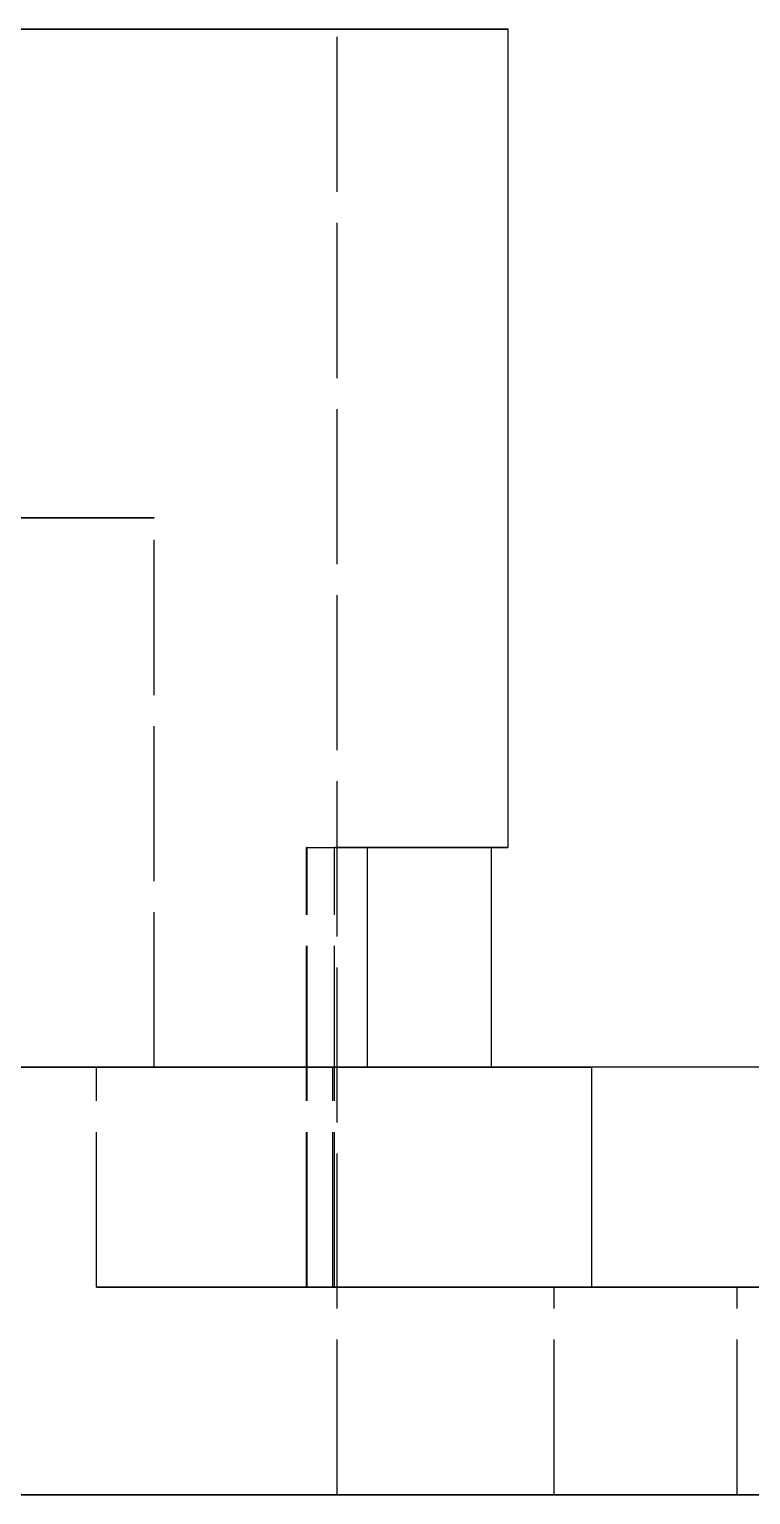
# Model space of a CAD drawing. Header units: millimetres. Extents: x -32 to 127, y -22 to 94.
# Drawn here: x 84.55 to 90.46, y 0 to 12 of the extents above; entities that cross this region are included whole.
import ezdxf

# ---------------------------------------------------------------- set-up
doc = ezdxf.new("R2010")
doc.units = ezdxf.units.MM
doc.linetypes.add('DASHED', pattern=[1.524, 1.27, -0.254])
doc.layers.add('HIDDEN', color=8, linetype='DASHED')
doc.layers.add('VISIBLE', color=7, linetype='CONTINUOUS')

msp = doc.modelspace()

# ---------------------------------------------------------------- linework, layer by layer
at = {"layer": 'HIDDEN'}
for points in [[(87.07396, 12), (86.88031, 12), (86.68666, 12), (86.49301, 12), (86.29936, 12), (86.10571, 12), (85.91206, 12), (85.71841, 12), (85.52475, 12), (85.3311, 12), (85.13745, 12), (84.9438, 12), (84.75015, 12), (84.5565, 12), (84.36285, 12)], [(88.47396, 12), (88.23587, 12), (87.99777, 12), (87.75968, 12), (87.52158, 12), (87.28348, 12), (87.04539, 12), (86.80729, 12), (86.5692, 12), (86.3311, 12), (86.09301, 12), (85.85491, 12), (85.61682, 12), (85.37872, 12), (85.14063, 12), (84.90253, 12), (84.66444, 12), (84.42634, 12)], [(84.45968, 12), (84.5565, 12), (84.65333, 12), (84.75015, 12), (84.84698, 12), (84.9438, 12), (85.04063, 12), (85.13745, 12), (85.23428, 12), (85.3311, 12), (85.42793, 12), (85.52475, 12), (85.62158, 12), (85.71841, 12), (85.81523, 12), (85.91206, 12), (86.00888, 12), (86.10571, 12), (86.20253, 12), (86.29936, 12), (86.39618, 12), (86.49301, 12), (86.58983, 12), (86.68666, 12), (86.78348, 12), (86.88031, 12), (86.97714, 12), (87.07396, 12)], [(87.07396, 0), (87.07396, 12)], [(85.57396, 8), (85.42793, 8), (85.2819, 8), (85.13587, 8), (84.98983, 8), (84.8438, 8), (84.69777, 8), (84.55174, 8), (84.40571, 8)], [(84.47872, 8), (84.55174, 8), (84.62475, 8), (84.69777, 8), (84.77079, 8), (84.8438, 8), (84.91682, 8), (84.98983, 8), (85.06285, 8), (85.13587, 8), (85.20888, 8), (85.2819, 8), (85.35491, 8), (85.42793, 8), (85.50095, 8), (85.57396, 8)], [(85.57396, 3.5), (85.57396, 8)], [(86.82738, 5.3), (86.8273, 5.3), (86.82721, 5.3), (86.82713, 5.3), (86.82705, 5.3), (86.82696, 5.3), (86.82688, 5.3), (86.8268, 5.3), (86.82671, 5.3), (86.82663, 5.3), (86.82654, 5.3), (86.82646, 5.3), (86.82638, 5.3), (86.82629, 5.3), (86.82621, 5.3), (86.82613, 5.3), (86.82604, 5.3), (86.82596, 5.3), (86.82587, 5.3), (86.82579, 5.3), (86.82571, 5.3), (86.82562, 5.3), (86.82554, 5.3), (86.82546, 5.3), (86.82537, 5.3), (86.82529, 5.3), (86.8252, 5.3), (86.82512, 5.3), (86.82504, 5.3), (86.82495, 5.3), (86.82487, 5.3), (86.82478, 5.3), (86.8247, 5.3), (86.82462, 5.3), (86.82453, 5.3), (86.82445, 5.3), (86.82437, 5.3), (86.82428, 5.3), (86.8242, 5.3), (86.82411, 5.3), (86.82403, 5.3), (86.82395, 5.3), (86.82386, 5.3), (86.82378, 5.3), (86.8237, 5.3), (86.82361, 5.3), (86.82353, 5.3), (86.82344, 5.3), (86.82336, 5.3), (86.82328, 5.3), (86.82319, 5.3), (86.82311, 5.3), (86.82302, 5.3), (86.82294, 5.3), (86.82286, 5.3), (86.82277, 5.3), (86.82269, 5.3), (86.82261, 5.3), (86.82252, 5.3), (86.82244, 5.3), (86.82235, 5.3), (86.82227, 5.3), (86.82219, 5.3), (86.8221, 5.3)], [(86.8221, 5.3), (86.83003, 5.3), (86.83795, 5.3), (86.84588, 5.3), (86.85381, 5.3), (86.86173, 5.3), (86.86966, 5.3), (86.87758, 5.3), (86.88551, 5.3), (86.89343, 5.3), (86.90136, 5.3), (86.90929, 5.3), (86.91721, 5.3), (86.92514, 5.3), (86.93306, 5.3), (86.94099, 5.3), (86.94891, 5.3), (86.95684, 5.3), (86.96476, 5.3), (86.97269, 5.3), (86.98062, 5.3), (86.98854, 5.3), (86.99647, 5.3), (87.00439, 5.3), (87.01232, 5.3), (87.02024, 5.3), (87.02817, 5.3), (87.0361, 5.3), (87.04402, 5.3), (87.05195, 5.3), (87.05987, 5.3), (87.0678, 5.3), (87.07572, 5.3), (87.08365, 5.3), (87.09158, 5.3), (87.0995, 5.3), (87.10743, 5.3), (87.11535, 5.3), (87.12328, 5.3), (87.1312, 5.3), (87.13913, 5.3), (87.14706, 5.3), (87.15498, 5.3), (87.16291, 5.3), (87.17083, 5.3), (87.17876, 5.3), (87.18668, 5.3), (87.19461, 5.3), (87.20253, 5.3), (87.21046, 5.3), (87.21839, 5.3), (87.22631, 5.3), (87.23424, 5.3), (87.24216, 5.3), (87.25009, 5.3), (87.25801, 5.3), (87.26594, 5.3), (87.27387, 5.3), (87.28179, 5.3), (87.28972, 5.3), (87.29764, 5.3), (87.30557, 5.3), (87.31349, 5.3), (87.32142, 5.3)], [(86.8221, 1.7), (86.8221, 5.3)], [(86.82738, 1.7), (86.82738, 5.3)], [(86.82738, 5.3), (86.83095, 5.3), (86.83452, 5.3), (86.83809, 5.3), (86.84166, 5.3), (86.84523, 5.3), (86.8488, 5.3), (86.85237, 5.3), (86.85594, 5.3), (86.85951, 5.3), (86.86308, 5.3), (86.86665, 5.3), (86.87022, 5.3), (86.87379, 5.3), (86.87736, 5.3), (86.88093, 5.3), (86.8845, 5.3), (86.88807, 5.3), (86.89164, 5.3), (86.8952, 5.3), (86.89877, 5.3), (86.90234, 5.3), (86.90591, 5.3), (86.90948, 5.3), (86.91305, 5.3), (86.91662, 5.3), (86.92019, 5.3), (86.92376, 5.3), (86.92733, 5.3), (86.9309, 5.3), (86.93447, 5.3), (86.93804, 5.3), (86.94161, 5.3), (86.94518, 5.3), (86.94875, 5.3), (86.95232, 5.3), (86.95589, 5.3), (86.95946, 5.3), (86.96303, 5.3), (86.9666, 5.3), (86.97017, 5.3), (86.97374, 5.3), (86.97731, 5.3), (86.98088, 5.3), (86.98444, 5.3), (86.98801, 5.3), (86.99158, 5.3), (86.99515, 5.3), (86.99872, 5.3), (87.00229, 5.3), (87.00586, 5.3), (87.00943, 5.3), (87.013, 5.3), (87.01657, 5.3), (87.02014, 5.3), (87.02371, 5.3), (87.02728, 5.3), (87.03085, 5.3), (87.03442, 5.3), (87.03799, 5.3), (87.04156, 5.3), (87.04513, 5.3), (87.0487, 5.3), (87.05227, 5.3)], [(88.33603, 5.3), (88.31565, 5.3), (88.29527, 5.3), (88.2749, 5.3), (88.25452, 5.3), (88.23414, 5.3), (88.21377, 5.3), (88.19339, 5.3), (88.17301, 5.3), (88.15263, 5.3), (88.13226, 5.3), (88.11188, 5.3), (88.0915, 5.3), (88.07113, 5.3), (88.05075, 5.3), (88.03037, 5.3), (88.00999, 5.3), (87.98962, 5.3), (87.96924, 5.3), (87.94886, 5.3), (87.92849, 5.3), (87.90811, 5.3), (87.88773, 5.3), (87.86735, 5.3), (87.84698, 5.3), (87.8266, 5.3), (87.80622, 5.3), (87.78585, 5.3), (87.76547, 5.3), (87.74509, 5.3), (87.72471, 5.3), (87.70434, 5.3), (87.68396, 5.3), (87.66358, 5.3), (87.64321, 5.3), (87.62283, 5.3), (87.60245, 5.3), (87.58207, 5.3), (87.5617, 5.3), (87.54132, 5.3), (87.52094, 5.3), (87.50057, 5.3), (87.48019, 5.3), (87.45981, 5.3), (87.43943, 5.3), (87.41906, 5.3), (87.39868, 5.3), (87.3783, 5.3), (87.35792, 5.3), (87.33755, 5.3), (87.31717, 5.3), (87.29679, 5.3), (87.27642, 5.3), (87.25604, 5.3), (87.23566, 5.3), (87.21528, 5.3), (87.19491, 5.3), (87.17453, 5.3), (87.15415, 5.3), (87.13378, 5.3), (87.1134, 5.3), (87.09302, 5.3), (87.07264, 5.3), (87.05227, 5.3)], [(87.05227, 1.7), (87.05227, 5.3)], [(88.47396, 5.3), (88.47177, 5.3), (88.46958, 5.3), (88.46739, 5.3), (88.4652, 5.3), (88.46301, 5.3), (88.46082, 5.3), (88.45864, 5.3), (88.45645, 5.3), (88.45426, 5.3), (88.45207, 5.3), (88.44988, 5.3), (88.44769, 5.3), (88.4455, 5.3), (88.44331, 5.3), (88.44112, 5.3), (88.43893, 5.3), (88.43674, 5.3), (88.43455, 5.3), (88.43236, 5.3), (88.43017, 5.3), (88.42798, 5.3), (88.42579, 5.3), (88.42361, 5.3), (88.42142, 5.3), (88.41923, 5.3), (88.41704, 5.3), (88.41485, 5.3), (88.41266, 5.3), (88.41047, 5.3), (88.40828, 5.3), (88.40609, 5.3), (88.4039, 5.3), (88.40171, 5.3), (88.39952, 5.3), (88.39733, 5.3), (88.39514, 5.3), (88.39295, 5.3), (88.39076, 5.3), (88.38857, 5.3), (88.38639, 5.3), (88.3842, 5.3), (88.38201, 5.3), (88.37982, 5.3), (88.37763, 5.3), (88.37544, 5.3), (88.37325, 5.3), (88.37106, 5.3), (88.36887, 5.3), (88.36668, 5.3), (88.36449, 5.3), (88.3623, 5.3), (88.36011, 5.3), (88.35792, 5.3), (88.35573, 5.3), (88.35354, 5.3), (88.35136, 5.3), (88.34917, 5.3), (88.34698, 5.3), (88.34479, 5.3), (88.3426, 5.3), (88.34041, 5.3), (88.33822, 5.3), (88.33603, 5.3)], [(88.33603, 3.5), (88.10012, 3.5), (87.86422, 3.5), (87.62831, 3.5), (87.39241, 3.5), (87.1565, 3.5), (86.92059, 3.5), (86.68469, 3.5), (86.44878, 3.5), (86.21288, 3.5), (85.97697, 3.5), (85.74107, 3.5), (85.50516, 3.5), (85.26925, 3.5), (85.03335, 3.5), (84.79744, 3.5), (84.56154, 3.5), (84.32563, 3.5)], [(85.57396, 3.5), (85.42793, 3.5), (85.2819, 3.5), (85.13587, 3.5), (84.98983, 3.5), (84.8438, 3.5), (84.69777, 3.5), (84.55174, 3.5), (84.40571, 3.5)], [(87.03633, 3.5), (86.60184, 3.5), (86.16736, 3.5), (85.73288, 3.5), (85.2984, 3.5), (84.86391, 3.5), (84.42943, 3.5)], [(84.47872, 3.5), (84.55174, 3.5), (84.62475, 3.5), (84.69777, 3.5), (84.77079, 3.5), (84.8438, 3.5), (84.91682, 3.5), (84.98983, 3.5), (85.06285, 3.5), (85.13587, 3.5), (85.20888, 3.5), (85.2819, 3.5), (85.35491, 3.5), (85.42793, 3.5), (85.50095, 3.5), (85.57396, 3.5)], [(84.50033, 3.5), (84.60108, 3.5), (84.70183, 3.5), (84.80259, 3.5), (84.90334, 3.5), (85.00409, 3.5), (85.10485, 3.5), (85.2056, 3.5), (85.30635, 3.5), (85.40711, 3.5), (85.50786, 3.5), (85.60861, 3.5), (85.70937, 3.5), (85.81012, 3.5), (85.91087, 3.5), (86.01163, 3.5), (86.11238, 3.5), (86.21313, 3.5), (86.31389, 3.5), (86.41464, 3.5), (86.51539, 3.5), (86.61615, 3.5), (86.7169, 3.5), (86.81765, 3.5), (86.91841, 3.5), (87.01916, 3.5), (87.11991, 3.5), (87.22067, 3.5), (87.32142, 3.5)], [(89.15929, 3.5), (89.09485, 3.5), (89.03041, 3.5), (88.96598, 3.5), (88.90154, 3.5), (88.8371, 3.5), (88.77267, 3.5), (88.70823, 3.5), (88.64379, 3.5), (88.57936, 3.5), (88.51492, 3.5), (88.45048, 3.5), (88.38605, 3.5), (88.32161, 3.5), (88.25717, 3.5), (88.19274, 3.5), (88.1283, 3.5), (88.06386, 3.5), (87.99943, 3.5), (87.93499, 3.5), (87.87055, 3.5), (87.80612, 3.5), (87.74168, 3.5), (87.67724, 3.5), (87.61281, 3.5), (87.54837, 3.5), (87.48393, 3.5), (87.4195, 3.5), (87.35506, 3.5), (87.29063, 3.5), (87.22619, 3.5), (87.16175, 3.5), (87.09732, 3.5), (87.03288, 3.5), (86.96844, 3.5), (86.90401, 3.5), (86.83957, 3.5), (86.77513, 3.5), (86.7107, 3.5), (86.64626, 3.5), (86.58182, 3.5), (86.51739, 3.5), (86.45295, 3.5), (86.38851, 3.5), (86.32408, 3.5), (86.25964, 3.5), (86.1952, 3.5), (86.13077, 3.5), (86.06633, 3.5), (86.00189, 3.5), (85.93746, 3.5), (85.87302, 3.5), (85.80858, 3.5), (85.74415, 3.5), (85.67971, 3.5), (85.61527, 3.5), (85.55084, 3.5), (85.4864, 3.5), (85.42196, 3.5), (85.35753, 3.5), (85.29309, 3.5), (85.22865, 3.5), (85.16422, 3.5), (85.09978, 3.5)], [(85.09978, 3.5), (85.13052, 3.5), (85.16126, 3.5), (85.192, 3.5), (85.22274, 3.5), (85.25347, 3.5), (85.28421, 3.5), (85.31495, 3.5), (85.34569, 3.5), (85.37643, 3.5), (85.40717, 3.5), (85.43791, 3.5), (85.46865, 3.5), (85.49939, 3.5), (85.53012, 3.5), (85.56086, 3.5), (85.5916, 3.5), (85.62234, 3.5), (85.65308, 3.5), (85.68382, 3.5), (85.71456, 3.5), (85.7453, 3.5), (85.77603, 3.5), (85.80677, 3.5), (85.83751, 3.5), (85.86825, 3.5), (85.89899, 3.5), (85.92973, 3.5), (85.96047, 3.5), (85.99121, 3.5), (86.02195, 3.5), (86.05268, 3.5), (86.08342, 3.5), (86.11416, 3.5), (86.1449, 3.5), (86.17564, 3.5), (86.20638, 3.5), (86.23712, 3.5), (86.26786, 3.5), (86.29859, 3.5), (86.32933, 3.5), (86.36007, 3.5), (86.39081, 3.5), (86.42155, 3.5), (86.45229, 3.5), (86.48303, 3.5), (86.51377, 3.5), (86.5445, 3.5), (86.57524, 3.5), (86.60598, 3.5), (86.63672, 3.5), (86.66746, 3.5), (86.6982, 3.5), (86.72894, 3.5), (86.75968, 3.5), (86.79042, 3.5), (86.82115, 3.5), (86.85189, 3.5), (86.88263, 3.5), (86.91337, 3.5), (86.94411, 3.5), (86.97485, 3.5), (87.00559, 3.5), (87.03633, 3.5)], [(85.09978, 1.7), (85.09978, 3.5)], [(87.03633, 1.7), (87.03633, 3.5)], [(87.32142, 3.5), (87.35059, 3.5), (87.37976, 3.5), (87.40894, 3.5), (87.43811, 3.5), (87.46728, 3.5), (87.49645, 3.5), (87.52563, 3.5), (87.5548, 3.5), (87.58397, 3.5), (87.61314, 3.5), (87.64232, 3.5), (87.67149, 3.5), (87.70066, 3.5), (87.72983, 3.5), (87.75901, 3.5), (87.78818, 3.5), (87.81735, 3.5), (87.84652, 3.5), (87.8757, 3.5), (87.90487, 3.5), (87.93404, 3.5), (87.96321, 3.5), (87.99239, 3.5), (88.02156, 3.5), (88.05073, 3.5), (88.0799, 3.5), (88.10908, 3.5), (88.13825, 3.5), (88.16742, 3.5), (88.19659, 3.5), (88.22577, 3.5), (88.25494, 3.5), (88.28411, 3.5), (88.31328, 3.5), (88.34246, 3.5), (88.37163, 3.5), (88.4008, 3.5), (88.42997, 3.5), (88.45915, 3.5), (88.48832, 3.5), (88.51749, 3.5), (88.54666, 3.5), (88.57584, 3.5), (88.60501, 3.5), (88.63418, 3.5), (88.66335, 3.5), (88.69253, 3.5), (88.7217, 3.5), (88.75087, 3.5), (88.78004, 3.5), (88.80922, 3.5), (88.83839, 3.5), (88.86756, 3.5), (88.89673, 3.5), (88.92591, 3.5), (88.95508, 3.5), (88.98425, 3.5), (89.01342, 3.5), (89.0426, 3.5), (89.07177, 3.5), (89.10094, 3.5), (89.13011, 3.5), (89.15929, 3.5)], [(89.15929, 3.5), (89.14622, 3.5), (89.13315, 3.5), (89.12008, 3.5), (89.10702, 3.5), (89.09395, 3.5), (89.08088, 3.5), (89.06781, 3.5), (89.05475, 3.5), (89.04168, 3.5), (89.02861, 3.5), (89.01554, 3.5), (89.00248, 3.5), (88.98941, 3.5), (88.97634, 3.5), (88.96327, 3.5), (88.95021, 3.5), (88.93714, 3.5), (88.92407, 3.5), (88.911, 3.5), (88.89793, 3.5), (88.88487, 3.5), (88.8718, 3.5), (88.85873, 3.5), (88.84566, 3.5), (88.8326, 3.5), (88.81953, 3.5), (88.80646, 3.5), (88.79339, 3.5), (88.78033, 3.5), (88.76726, 3.5), (88.75419, 3.5), (88.74112, 3.5), (88.72806, 3.5), (88.71499, 3.5), (88.70192, 3.5), (88.68885, 3.5), (88.67579, 3.5), (88.66272, 3.5), (88.64965, 3.5), (88.63658, 3.5), (88.62352, 3.5), (88.61045, 3.5), (88.59738, 3.5), (88.58431, 3.5), (88.57125, 3.5), (88.55818, 3.5), (88.54511, 3.5), (88.53204, 3.5), (88.51898, 3.5), (88.50591, 3.5), (88.49284, 3.5), (88.47977, 3.5), (88.46671, 3.5), (88.45364, 3.5), (88.44057, 3.5), (88.4275, 3.5), (88.41443, 3.5), (88.40137, 3.5), (88.3883, 3.5), (88.37523, 3.5), (88.36216, 3.5), (88.3491, 3.5), (88.33603, 3.5)], [(90.52835, 1.7), (90.3855, 1.7), (90.24264, 1.7), (90.09978, 1.7), (89.95692, 1.7), (89.81407, 1.7), (89.67121, 1.7), (89.52835, 1.7), (89.3855, 1.7), (89.24264, 1.7), (89.09978, 1.7), (88.95692, 1.7), (88.81407, 1.7), (88.67121, 1.7), (88.52835, 1.7), (88.3855, 1.7), (88.24264, 1.7), (88.09978, 1.7), (87.95692, 1.7), (87.81407, 1.7), (87.67121, 1.7), (87.52835, 1.7), (87.3855, 1.7), (87.24264, 1.7), (87.09978, 1.7), (86.95692, 1.7), (86.81407, 1.7), (86.67121, 1.7), (86.52835, 1.7), (86.3855, 1.7), (86.24264, 1.7), (86.09978, 1.7), (85.95692, 1.7), (85.81407, 1.7), (85.67121, 1.7), (85.52835, 1.7), (85.3855, 1.7), (85.24264, 1.7), (85.09978, 1.7)], [(85.09978, 1.7), (85.13052, 1.7), (85.16126, 1.7), (85.192, 1.7), (85.22274, 1.7), (85.25347, 1.7), (85.28421, 1.7), (85.31495, 1.7), (85.34569, 1.7), (85.37643, 1.7), (85.40717, 1.7), (85.43791, 1.7), (85.46865, 1.7), (85.49939, 1.7), (85.53012, 1.7), (85.56086, 1.7), (85.5916, 1.7), (85.62234, 1.7), (85.65308, 1.7), (85.68382, 1.7), (85.71456, 1.7), (85.7453, 1.7), (85.77603, 1.7), (85.80677, 1.7), (85.83751, 1.7), (85.86825, 1.7), (85.89899, 1.7), (85.92973, 1.7), (85.96047, 1.7), (85.99121, 1.7), (86.02195, 1.7), (86.05268, 1.7), (86.08342, 1.7), (86.11416, 1.7), (86.1449, 1.7), (86.17564, 1.7), (86.20638, 1.7), (86.23712, 1.7), (86.26786, 1.7), (86.29859, 1.7), (86.32933, 1.7), (86.36007, 1.7), (86.39081, 1.7), (86.42155, 1.7), (86.45229, 1.7), (86.48303, 1.7), (86.51377, 1.7), (86.5445, 1.7), (86.57524, 1.7), (86.60598, 1.7), (86.63672, 1.7), (86.66746, 1.7), (86.6982, 1.7), (86.72894, 1.7), (86.75968, 1.7), (86.79042, 1.7), (86.82115, 1.7), (86.85189, 1.7), (86.88263, 1.7), (86.91337, 1.7), (86.94411, 1.7), (86.97485, 1.7), (87.00559, 1.7), (87.03633, 1.7)], [(86.82738, 1.7), (86.8273, 1.7), (86.82721, 1.7), (86.82713, 1.7), (86.82705, 1.7), (86.82696, 1.7), (86.82688, 1.7), (86.8268, 1.7), (86.82671, 1.7), (86.82663, 1.7), (86.82654, 1.7), (86.82646, 1.7), (86.82638, 1.7), (86.82629, 1.7), (86.82621, 1.7), (86.82613, 1.7), (86.82604, 1.7), (86.82596, 1.7), (86.82587, 1.7), (86.82579, 1.7), (86.82571, 1.7), (86.82562, 1.7), (86.82554, 1.7), (86.82546, 1.7), (86.82537, 1.7), (86.82529, 1.7), (86.8252, 1.7), (86.82512, 1.7), (86.82504, 1.7), (86.82495, 1.7), (86.82487, 1.7), (86.82478, 1.7), (86.8247, 1.7), (86.82462, 1.7), (86.82453, 1.7), (86.82445, 1.7), (86.82437, 1.7), (86.82428, 1.7), (86.8242, 1.7), (86.82411, 1.7), (86.82403, 1.7), (86.82395, 1.7), (86.82386, 1.7), (86.82378, 1.7), (86.8237, 1.7), (86.82361, 1.7), (86.82353, 1.7), (86.82344, 1.7), (86.82336, 1.7), (86.82328, 1.7), (86.82319, 1.7), (86.82311, 1.7), (86.82302, 1.7), (86.82294, 1.7), (86.82286, 1.7), (86.82277, 1.7), (86.82269, 1.7), (86.82261, 1.7), (86.82252, 1.7), (86.82244, 1.7), (86.82235, 1.7), (86.82227, 1.7), (86.82219, 1.7), (86.8221, 1.7)], [(86.8221, 1.7), (86.8592, 1.7), (86.8963, 1.7), (86.9334, 1.7), (86.9705, 1.7), (87.00759, 1.7), (87.04469, 1.7), (87.08179, 1.7), (87.11889, 1.7), (87.15599, 1.7), (87.19308, 1.7), (87.23018, 1.7), (87.26728, 1.7), (87.30438, 1.7), (87.34148, 1.7), (87.37857, 1.7), (87.41567, 1.7), (87.45277, 1.7), (87.48987, 1.7), (87.52697, 1.7), (87.56407, 1.7), (87.60116, 1.7), (87.63826, 1.7), (87.67536, 1.7), (87.71246, 1.7), (87.74956, 1.7), (87.78665, 1.7), (87.82375, 1.7), (87.86085, 1.7), (87.89795, 1.7), (87.93505, 1.7), (87.97215, 1.7), (88.00924, 1.7), (88.04634, 1.7), (88.08344, 1.7), (88.12054, 1.7), (88.15764, 1.7), (88.19473, 1.7), (88.23183, 1.7), (88.26893, 1.7), (88.30603, 1.7), (88.34313, 1.7), (88.38023, 1.7), (88.41732, 1.7), (88.45442, 1.7), (88.49152, 1.7), (88.52862, 1.7), (88.56572, 1.7), (88.60281, 1.7), (88.63991, 1.7), (88.67701, 1.7), (88.71411, 1.7), (88.75121, 1.7), (88.7883, 1.7), (88.8254, 1.7), (88.8625, 1.7), (88.8996, 1.7), (88.9367, 1.7), (88.9738, 1.7), (89.01089, 1.7), (89.04799, 1.7), (89.08509, 1.7), (89.12219, 1.7), (89.15929, 1.7)], [(86.82738, 1.7), (86.83095, 1.7), (86.83452, 1.7), (86.83809, 1.7), (86.84166, 1.7), (86.84523, 1.7), (86.8488, 1.7), (86.85237, 1.7), (86.85594, 1.7), (86.85951, 1.7), (86.86308, 1.7), (86.86665, 1.7), (86.87022, 1.7), (86.87379, 1.7), (86.87736, 1.7), (86.88093, 1.7), (86.8845, 1.7), (86.88807, 1.7), (86.89164, 1.7), (86.8952, 1.7), (86.89877, 1.7), (86.90234, 1.7), (86.90591, 1.7), (86.90948, 1.7), (86.91305, 1.7), (86.91662, 1.7), (86.92019, 1.7), (86.92376, 1.7), (86.92733, 1.7), (86.9309, 1.7), (86.93447, 1.7), (86.93804, 1.7), (86.94161, 1.7), (86.94518, 1.7), (86.94875, 1.7), (86.95232, 1.7), (86.95589, 1.7), (86.95946, 1.7), (86.96303, 1.7), (86.9666, 1.7), (86.97017, 1.7), (86.97374, 1.7), (86.97731, 1.7), (86.98088, 1.7), (86.98444, 1.7), (86.98801, 1.7), (86.99158, 1.7), (86.99515, 1.7), (86.99872, 1.7), (87.00229, 1.7), (87.00586, 1.7), (87.00943, 1.7), (87.013, 1.7), (87.01657, 1.7), (87.02014, 1.7), (87.02371, 1.7), (87.02728, 1.7), (87.03085, 1.7), (87.03442, 1.7), (87.03799, 1.7), (87.04156, 1.7), (87.04513, 1.7), (87.0487, 1.7), (87.05227, 1.7)], [(90.51145, 1.7), (90.39935, 1.7), (90.28725, 1.7), (90.17515, 1.7), (90.06304, 1.7), (89.95094, 1.7), (89.83884, 1.7), (89.72674, 1.7), (89.61464, 1.7), (89.50254, 1.7), (89.39044, 1.7), (89.27834, 1.7), (89.16624, 1.7), (89.05414, 1.7), (88.94204, 1.7), (88.82994, 1.7), (88.71784, 1.7), (88.60574, 1.7), (88.49363, 1.7), (88.38153, 1.7), (88.26943, 1.7), (88.15733, 1.7), (88.04523, 1.7), (87.93313, 1.7), (87.82103, 1.7), (87.70893, 1.7), (87.59683, 1.7), (87.48473, 1.7), (87.37263, 1.7), (87.26053, 1.7), (87.14843, 1.7), (87.03633, 1.7)], [(90.52629, 1.7), (90.38733, 1.7), (90.24837, 1.7), (90.10941, 1.7), (89.97045, 1.7), (89.83148, 1.7), (89.69252, 1.7), (89.55356, 1.7), (89.4146, 1.7), (89.27564, 1.7), (89.13668, 1.7), (88.99772, 1.7), (88.85876, 1.7), (88.7198, 1.7), (88.58084, 1.7), (88.44188, 1.7), (88.30291, 1.7), (88.16395, 1.7), (88.02499, 1.7), (87.88603, 1.7), (87.74707, 1.7), (87.60811, 1.7), (87.46915, 1.7), (87.33019, 1.7), (87.19123, 1.7), (87.05227, 1.7)], [(90.34978, 1.7), (90.32597, 1.7), (90.30216, 1.7), (90.27835, 1.7), (90.25454, 1.7), (90.23073, 1.7), (90.20692, 1.7), (90.18311, 1.7), (90.1593, 1.7), (90.1355, 1.7), (90.11169, 1.7), (90.08788, 1.7), (90.06407, 1.7), (90.04026, 1.7), (90.01645, 1.7), (89.99264, 1.7), (89.96883, 1.7), (89.94502, 1.7), (89.92121, 1.7), (89.8974, 1.7), (89.87359, 1.7), (89.84978, 1.7), (89.82597, 1.7), (89.80216, 1.7), (89.77835, 1.7), (89.75454, 1.7), (89.73073, 1.7), (89.70692, 1.7), (89.68311, 1.7), (89.6593, 1.7), (89.6355, 1.7), (89.61169, 1.7), (89.58788, 1.7), (89.56407, 1.7), (89.54026, 1.7), (89.51645, 1.7), (89.49264, 1.7), (89.46883, 1.7), (89.44502, 1.7), (89.42121, 1.7), (89.3974, 1.7), (89.37359, 1.7), (89.34978, 1.7), (89.32597, 1.7), (89.30216, 1.7), (89.27835, 1.7), (89.25454, 1.7), (89.23073, 1.7), (89.20692, 1.7), (89.18311, 1.7), (89.1593, 1.7), (89.1355, 1.7), (89.11169, 1.7), (89.08788, 1.7), (89.06407, 1.7), (89.04026, 1.7), (89.01645, 1.7), (88.99264, 1.7), (88.96883, 1.7), (88.94502, 1.7), (88.92121, 1.7), (88.8974, 1.7), (88.87359, 1.7), (88.84978, 1.7)], [(88.84978, 1.7), (88.86169, 1.7), (88.87359, 1.7), (88.8855, 1.7), (88.8974, 1.7), (88.9093, 1.7), (88.92121, 1.7), (88.93311, 1.7), (88.94502, 1.7), (88.95692, 1.7), (88.96883, 1.7), (88.98073, 1.7), (88.99264, 1.7), (89.00454, 1.7), (89.01645, 1.7), (89.02835, 1.7), (89.04026, 1.7), (89.05216, 1.7), (89.06407, 1.7), (89.07597, 1.7), (89.08788, 1.7), (89.09978, 1.7), (89.11169, 1.7), (89.12359, 1.7), (89.1355, 1.7), (89.1474, 1.7), (89.1593, 1.7), (89.17121, 1.7), (89.18311, 1.7), (89.19502, 1.7), (89.20692, 1.7), (89.21883, 1.7), (89.23073, 1.7), (89.24264, 1.7), (89.25454, 1.7), (89.26645, 1.7), (89.27835, 1.7), (89.29026, 1.7), (89.30216, 1.7), (89.31407, 1.7), (89.32597, 1.7), (89.33788, 1.7), (89.34978, 1.7), (89.36169, 1.7), (89.37359, 1.7), (89.3855, 1.7), (89.3974, 1.7), (89.4093, 1.7), (89.42121, 1.7), (89.43311, 1.7), (89.44502, 1.7), (89.45692, 1.7), (89.46883, 1.7), (89.48073, 1.7), (89.49264, 1.7), (89.50454, 1.7), (89.51645, 1.7), (89.52835, 1.7), (89.54026, 1.7), (89.55216, 1.7), (89.56407, 1.7), (89.57597, 1.7), (89.58788, 1.7), (89.59978, 1.7)], [(88.84978, 0), (88.84978, 1.7)], [(89.59978, 1.7), (89.61169, 1.7), (89.62359, 1.7), (89.6355, 1.7), (89.6474, 1.7), (89.6593, 1.7), (89.67121, 1.7), (89.68311, 1.7), (89.69502, 1.7), (89.70692, 1.7), (89.71883, 1.7), (89.73073, 1.7), (89.74264, 1.7), (89.75454, 1.7), (89.76645, 1.7), (89.77835, 1.7), (89.79026, 1.7), (89.80216, 1.7), (89.81407, 1.7), (89.82597, 1.7), (89.83788, 1.7), (89.84978, 1.7), (89.86169, 1.7), (89.87359, 1.7), (89.8855, 1.7), (89.8974, 1.7), (89.9093, 1.7), (89.92121, 1.7), (89.93311, 1.7), (89.94502, 1.7), (89.95692, 1.7), (89.96883, 1.7), (89.98073, 1.7), (89.99264, 1.7), (90.00454, 1.7), (90.01645, 1.7), (90.02835, 1.7), (90.04026, 1.7), (90.05216, 1.7), (90.06407, 1.7), (90.07597, 1.7), (90.08788, 1.7), (90.09978, 1.7), (90.11169, 1.7), (90.12359, 1.7), (90.1355, 1.7), (90.1474, 1.7), (90.1593, 1.7), (90.17121, 1.7), (90.18311, 1.7), (90.19502, 1.7), (90.20692, 1.7), (90.21883, 1.7), (90.23073, 1.7), (90.24264, 1.7), (90.25454, 1.7), (90.26645, 1.7), (90.27835, 1.7), (90.29026, 1.7), (90.30216, 1.7), (90.31407, 1.7), (90.32597, 1.7), (90.33788, 1.7), (90.34978, 1.7)], [(90.34978, 0), (90.34978, 1.7)], [(90.92205, 0), (90.24252, 0), (89.563, 0), (88.88347, 0), (88.20395, 0), (87.52443, 0), (86.8449, 0), (86.16538, 0), (85.48585, 0), (84.80633, 0), (84.1268, 0)], [(87.07396, 0), (86.88031, 0), (86.68666, 0), (86.49301, 0), (86.29936, 0), (86.10571, 0), (85.91206, 0), (85.71841, 0), (85.52475, 0), (85.3311, 0), (85.13745, 0), (84.9438, 0), (84.75015, 0), (84.5565, 0), (84.36285, 0)], [(84.45968, 0), (84.5565, 0), (84.65333, 0), (84.75015, 0), (84.84698, 0), (84.9438, 0), (85.04063, 0), (85.13745, 0), (85.23428, 0), (85.3311, 0), (85.42793, 0), (85.52475, 0), (85.62158, 0), (85.71841, 0), (85.81523, 0), (85.91206, 0), (86.00888, 0), (86.10571, 0), (86.20253, 0), (86.29936, 0), (86.39618, 0), (86.49301, 0), (86.58983, 0), (86.68666, 0), (86.78348, 0), (86.88031, 0), (86.97714, 0), (87.07396, 0)], [(90.34978, 0), (90.32597, 0), (90.30216, 0), (90.27835, 0), (90.25454, 0), (90.23073, 0), (90.20692, 0), (90.18311, 0), (90.1593, 0), (90.1355, 0), (90.11169, 0), (90.08788, 0), (90.06407, 0), (90.04026, 0), (90.01645, 0), (89.99264, 0), (89.96883, 0), (89.94502, 0), (89.92121, 0), (89.8974, 0), (89.87359, 0), (89.84978, 0), (89.82597, 0), (89.80216, 0), (89.77835, 0), (89.75454, 0), (89.73073, 0), (89.70692, 0), (89.68311, 0), (89.6593, 0), (89.6355, 0), (89.61169, 0), (89.58788, 0), (89.56407, 0), (89.54026, 0), (89.51645, 0), (89.49264, 0), (89.46883, 0), (89.44502, 0), (89.42121, 0), (89.3974, 0), (89.37359, 0), (89.34978, 0), (89.32597, 0), (89.30216, 0), (89.27835, 0), (89.25454, 0), (89.23073, 0), (89.20692, 0), (89.18311, 0), (89.1593, 0), (89.1355, 0), (89.11169, 0), (89.08788, 0), (89.06407, 0), (89.04026, 0), (89.01645, 0), (88.99264, 0), (88.96883, 0), (88.94502, 0), (88.92121, 0), (88.8974, 0), (88.87359, 0), (88.84978, 0)], [(88.84978, 0), (88.86169, 0), (88.87359, 0), (88.8855, 0), (88.8974, 0), (88.9093, 0), (88.92121, 0), (88.93311, 0), (88.94502, 0), (88.95692, 0), (88.96883, 0), (88.98073, 0), (88.99264, 0), (89.00454, 0), (89.01645, 0), (89.02835, 0), (89.04026, 0), (89.05216, 0), (89.06407, 0), (89.07597, 0), (89.08788, 0), (89.09978, 0), (89.11169, 0), (89.12359, 0), (89.1355, 0), (89.1474, 0), (89.1593, 0), (89.17121, 0), (89.18311, 0), (89.19502, 0), (89.20692, 0), (89.21883, 0), (89.23073, 0), (89.24264, 0), (89.25454, 0), (89.26645, 0), (89.27835, 0), (89.29026, 0), (89.30216, 0), (89.31407, 0), (89.32597, 0), (89.33788, 0), (89.34978, 0), (89.36169, 0), (89.37359, 0), (89.3855, 0), (89.3974, 0), (89.4093, 0), (89.42121, 0), (89.43311, 0), (89.44502, 0), (89.45692, 0), (89.46883, 0), (89.48073, 0), (89.49264, 0), (89.50454, 0), (89.51645, 0), (89.52835, 0), (89.54026, 0), (89.55216, 0), (89.56407, 0), (89.57597, 0), (89.58788, 0), (89.59978, 0)], [(89.59978, 0), (89.61169, 0), (89.62359, 0), (89.6355, 0), (89.6474, 0), (89.6593, 0), (89.67121, 0), (89.68311, 0), (89.69502, 0), (89.70692, 0), (89.71883, 0), (89.73073, 0), (89.74264, 0), (89.75454, 0), (89.76645, 0), (89.77835, 0), (89.79026, 0), (89.80216, 0), (89.81407, 0), (89.82597, 0), (89.83788, 0), (89.84978, 0), (89.86169, 0), (89.87359, 0), (89.8855, 0), (89.8974, 0), (89.9093, 0), (89.92121, 0), (89.93311, 0), (89.94502, 0), (89.95692, 0), (89.96883, 0), (89.98073, 0), (89.99264, 0), (90.00454, 0), (90.01645, 0), (90.02835, 0), (90.04026, 0), (90.05216, 0), (90.06407, 0), (90.07597, 0), (90.08788, 0), (90.09978, 0), (90.11169, 0), (90.12359, 0), (90.1355, 0), (90.1474, 0), (90.1593, 0), (90.17121, 0), (90.18311, 0), (90.19502, 0), (90.20692, 0), (90.21883, 0), (90.23073, 0), (90.24264, 0), (90.25454, 0), (90.26645, 0), (90.27835, 0), (90.29026, 0), (90.30216, 0), (90.31407, 0), (90.32597, 0), (90.33788, 0), (90.34978, 0)]]:
    msp.add_lwpolyline(points, dxfattribs=at)
at = {"layer": 'VISIBLE'}
for points in [[(84.54539, 12), (84.66444, 12), (84.78348, 12), (84.90253, 12), (85.02158, 12), (85.14063, 12), (85.25968, 12), (85.37872, 12), (85.49777, 12), (85.61682, 12), (85.73587, 12), (85.85491, 12), (85.97396, 12), (86.09301, 12), (86.21206, 12), (86.3311, 12), (86.45015, 12), (86.5692, 12), (86.68825, 12), (86.80729, 12), (86.92634, 12), (87.04539, 12), (87.16444, 12), (87.28348, 12), (87.40253, 12), (87.52158, 12), (87.64063, 12), (87.75968, 12), (87.87872, 12), (87.99777, 12), (88.11682, 12), (88.23587, 12), (88.35491, 12), (88.47396, 12)], [(88.47396, 5.3), (88.47396, 12)], [(87.32142, 3.5), (87.32142, 5.3)], [(87.32142, 5.3), (87.33971, 5.3), (87.35801, 5.3), (87.3763, 5.3), (87.3946, 5.3), (87.41289, 5.3), (87.43119, 5.3), (87.44948, 5.3), (87.46777, 5.3), (87.48607, 5.3), (87.50436, 5.3), (87.52266, 5.3), (87.54095, 5.3), (87.55925, 5.3), (87.57754, 5.3), (87.59583, 5.3), (87.61413, 5.3), (87.63242, 5.3), (87.65072, 5.3), (87.66901, 5.3), (87.68731, 5.3), (87.7056, 5.3), (87.72389, 5.3), (87.74219, 5.3), (87.76048, 5.3), (87.77878, 5.3), (87.79707, 5.3), (87.81537, 5.3), (87.83366, 5.3), (87.85195, 5.3), (87.87025, 5.3), (87.88854, 5.3), (87.90684, 5.3), (87.92513, 5.3), (87.94343, 5.3), (87.96172, 5.3), (87.98001, 5.3), (87.99831, 5.3), (88.0166, 5.3), (88.0349, 5.3), (88.05319, 5.3), (88.07149, 5.3), (88.08978, 5.3), (88.10808, 5.3), (88.12637, 5.3), (88.14466, 5.3), (88.16296, 5.3), (88.18125, 5.3), (88.19955, 5.3), (88.21784, 5.3), (88.23614, 5.3), (88.25443, 5.3), (88.27272, 5.3), (88.29102, 5.3), (88.30931, 5.3), (88.32761, 5.3), (88.3459, 5.3), (88.3642, 5.3), (88.38249, 5.3), (88.40078, 5.3), (88.41908, 5.3), (88.43737, 5.3), (88.45567, 5.3), (88.47396, 5.3)], [(88.33603, 3.5), (88.33603, 5.3)], [(84.48196, 3.5), (84.61188, 3.5), (84.74181, 3.5), (84.87174, 3.5), (85.00166, 3.5), (85.13159, 3.5), (85.26151, 3.5), (85.39144, 3.5), (85.52136, 3.5), (85.65129, 3.5), (85.78122, 3.5), (85.91114, 3.5), (86.04107, 3.5), (86.17099, 3.5), (86.30092, 3.5), (86.43084, 3.5), (86.56077, 3.5), (86.6907, 3.5), (86.82062, 3.5), (86.95055, 3.5), (87.08047, 3.5), (87.2104, 3.5), (87.34033, 3.5), (87.47025, 3.5), (87.60018, 3.5), (87.7301, 3.5), (87.86003, 3.5), (87.98995, 3.5), (88.11988, 3.5), (88.24981, 3.5), (88.37973, 3.5), (88.50966, 3.5), (88.63958, 3.5), (88.76951, 3.5), (88.89943, 3.5), (89.02936, 3.5), (89.15929, 3.5)], [(89.15929, 1.7), (89.15929, 3.5)], [(90.531, 3.5), (90.42548, 3.5), (90.31996, 3.5), (90.21445, 3.5), (90.10893, 3.5), (90.00342, 3.5), (89.8979, 3.5), (89.79238, 3.5), (89.68687, 3.5), (89.58135, 3.5), (89.47583, 3.5), (89.37032, 3.5), (89.2648, 3.5), (89.15929, 3.5)], [(90.49244, 3.5), (90.41402, 3.5), (90.33559, 3.5), (90.25717, 3.5), (90.17875, 3.5), (90.10033, 3.5), (90.02191, 3.5), (89.94349, 3.5), (89.86507, 3.5), (89.78665, 3.5), (89.70823, 3.5), (89.62981, 3.5), (89.55139, 3.5), (89.47297, 3.5), (89.39455, 3.5), (89.31613, 3.5), (89.23771, 3.5), (89.15929, 3.5)], [(89.15929, 1.7), (89.2648, 1.7), (89.37032, 1.7), (89.47583, 1.7), (89.58135, 1.7), (89.68687, 1.7), (89.79238, 1.7), (89.8979, 1.7), (90.00342, 1.7), (90.10893, 1.7), (90.21445, 1.7), (90.31996, 1.7), (90.42548, 1.7), (90.531, 1.7)], [(84.30459, 0), (84.97753, 0), (85.65047, 0), (86.32341, 0), (86.99635, 0), (87.66929, 0), (88.34223, 0), (89.01517, 0), (89.68811, 0), (90.36105, 0), (91.03399, 0)]]:
    msp.add_lwpolyline(points, dxfattribs=at)

doc.saveas('drawing.dxf')
